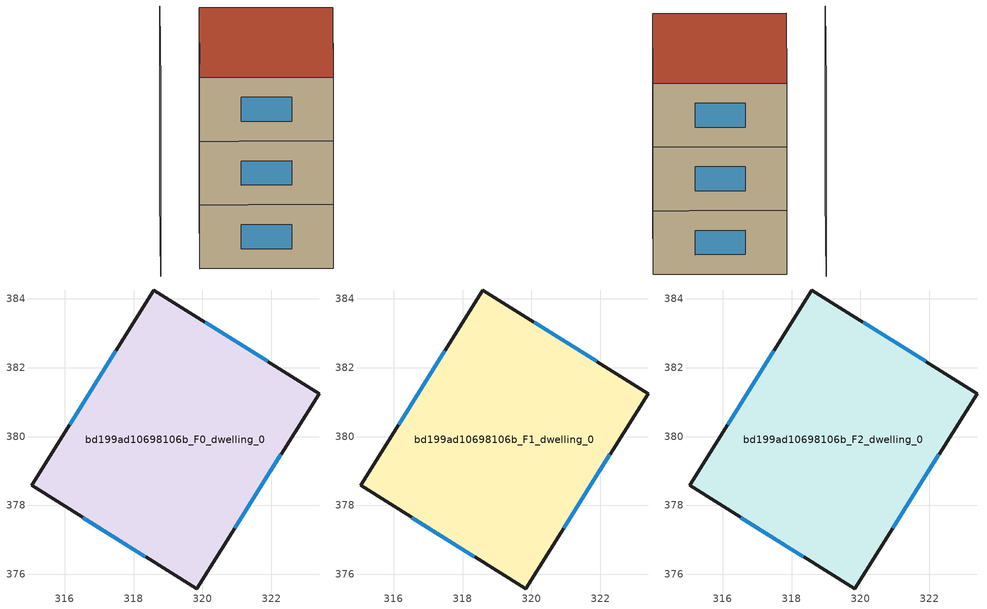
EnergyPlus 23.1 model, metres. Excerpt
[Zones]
bd199ad10698106b_F0_dwelling_0
 floor ground (EU_floor_Construction): 323.38,381.25 319.83,375.58 315.04,378.58 318.59,384.25 z0
 wall outside (EU_wall_Construction): 318.59,384.25 315.04,378.58 319.83,375.58 323.38,381.25 318.59,384.25 z0:3
 window (EU_Window_Construction): 317.48,382.48 316.14,380.35 / 321.89,382.18 320.08,383.31 / 320.94,377.34 322.28,379.48 / 316.53,377.64 318.34,376.51 z0.93:2.07
bd199ad10698106b_F1_dwelling_0
 floor to bd199ad10698106b_F0_dwelling_0 (EU_floor_Construction): 323.38,381.25 319.83,375.58 315.04,378.58 318.59,384.25 z3
 wall outside (EU_wall_Construction): 318.59,384.25 315.04,378.58 319.83,375.58 323.38,381.25 318.59,384.25 z3:6
 window (EU_Window_Construction): 317.48,382.48 316.14,380.35 / 321.89,382.18 320.08,383.31 / 320.94,377.34 322.28,379.48 / 316.53,377.64 318.34,376.51 z3.93:5.07
bd199ad10698106b_F2_dwelling_0
 floor to bd199ad10698106b_F1_dwelling_0 (EU_floor_Construction): 323.38,381.25 319.83,375.58 315.04,378.58 318.59,384.25 z6
 wall outside (EU_wall_Construction): 318.59,384.25 315.04,378.58 319.83,375.58 323.38,381.25 318.59,384.25 z6:9
 window (EU_Window_Construction): 317.48,382.48 316.14,380.35 / 321.89,382.18 320.08,383.31 / 320.94,377.34 322.28,379.48 / 316.53,377.64 318.34,376.51 z6.93:8.07
 roof outside (EU_roof_Construction): 319.83,375.58 323.38,381.25 318.59,384.25 315.04,378.58 z9
shading: 317.28,385.28 313.27,378.85 z0:9
[Building]
EU S2 Campaign: North Axis=0; Terrain=City; Solar Distribution=FullExterior
[Site:Location]
Montreal-Trudeau.Intl.AP: Latitude=45.4667; Longitude=-73.75; Time Zone=-5; Elevation=36
[SizingPeriod:WeatherFileDays]
AnnualSizingPeriod: Begin Month=1; Begin Day of Month=1; End Month=12; End Day of Month=31; Day of Week for Start Day=Monday; Use Weather File Daylight Saving Period=No; Use Weather File Rain and Snow Indicators=No
[MATERIAL]
EU_InternalMass_Material: Roughness=MediumRough; Thickness=0.1; Conductivity=1; Density=1800; Specific Heat=900; Thermal Absorptance=0.9; Solar Absorptance=0.7; Visible Absorptance=0.7
[MATERIAL:NOMASS] Roughness=MediumRough; Thermal Absorptance=0.9; Solar Absorptance=0.7; Visible Absorptance=0.7
Name | Thermal Resistance
EU_wall_NoMass; EU_floor_NoMass | 1.51479
EU_roof_NoMass | 2.84114
[WINDOWMATERIAL:SIMPLEGLAZINGSYSTEM]
EU_Window_SimpleGlazing: UFactor=3.53504; Solar Heat Gain Coefficient=0.8; Visible Transmittance=0.8
[CONSTRUCTION]
EU_wall_Construction: EU_wall_NoMass
EU_roof_Construction: EU_roof_NoMass
EU_floor_Construction: EU_floor_NoMass
EU_Window_Construction: EU_Window_SimpleGlazing
EU_InternalMass_Construction: EU_InternalMass_Material
[ZONE] Type=1; Multiplier=1; Ceiling Height=autocalculate; Floor Area=autocalculate; Part of Total Floor Area=Yes
Name | Volume
bd199ad10698106b_F0_dwelling_0 | 113.5
bd199ad10698106b_F1_dwelling_0; bd199ad10698106b_F2_dwelling_0 | 113.502
[INTERNALMASS] Construction=EU_InternalMass_Construction; Surface Area=37.8337
Name | Zone or ZoneList
bd199ad10698106b_F0_dwelling_0_EU_InternalMass | bd199ad10698106b_F0_dwelling_0
bd199ad10698106b_F1_dwelling_0_EU_InternalMass | bd199ad10698106b_F1_dwelling_0
bd199ad10698106b_F2_dwelling_0_EU_InternalMass | bd199ad10698106b_F2_dwelling_0
[OTHEREQUIPMENT] Fuel Type=Electricity; Design Level Calculation Method=Watts/Area; Power per Zone Floor Area=1; Fraction Latent=0; Fraction Radiant=0; Fraction Lost=0; Carbon Dioxide Generation Rate=0; EndUse Subcategory=EU_Step8_InternalGains
Name | Zone or ZoneList or Space or SpaceList | Schedule
EU_Step8_InternalGain_bd199ad10698106b_F0_dwelling_0_f000 | bd199ad10698106b_F0_dwelling_0 | EU_Step8_GainSchedule_bd199ad10698106b_F0_dwelling_0_f000
EU_Step8_InternalGain_bd199ad10698106b_F1_dwelling_0_f000 | bd199ad10698106b_F1_dwelling_0 | EU_Step8_GainSchedule_bd199ad10698106b_F1_dwelling_0_f000
EU_Step8_InternalGain_bd199ad10698106b_F2_dwelling_0_f000 | bd199ad10698106b_F2_dwelling_0 | EU_Step8_GainSchedule_bd199ad10698106b_F2_dwelling_0_f000
[ZONEVENTILATION:DESIGNFLOWRATE] Schedule=EU_AlwaysOn; Design Flow Rate Calculation Method=AirChanges/Hour; Air Changes per Hour=0.775154; Ventilation Type=Natural; Fan Pressure Rise=0; Fan Total Efficiency=1; Constant Term Coefficient=1; Temperature Term Coefficient=0; Velocity Term Coefficient=0; Velocity Squared Term Coefficient=0; Minimum Indoor Temperature=-100; Maximum Indoor Temperature=100; Delta Temperature=-100; Minimum Outdoor Temperature=-100; Maximum Outdoor Temperature=100; Maximum Wind Speed=40
Name | Zone or ZoneList or Space or SpaceList
EU_ConstantAir_bd199ad10698106b_F0_dwelling_0 | bd199ad10698106b_F0_dwelling_0
EU_ConstantAir_bd199ad10698106b_F1_dwelling_0 | bd199ad10698106b_F1_dwelling_0
EU_ConstantAir_bd199ad10698106b_F2_dwelling_0 | bd199ad10698106b_F2_dwelling_0
[HVACTEMPLATE:THERMOSTAT] Constant Heating Setpoint=20; Constant Cooling Setpoint=50
EU_HeatOnly_bd199ad10698106b_F0_dwelling_0; EU_HeatOnly_bd199ad10698106b_F1_dwelling_0; EU_HeatOnly_bd199ad10698106b_F2_dwelling_0
[HVACTEMPLATE:ZONE:IDEALLOADSAIRSYSTEM] System Availability Schedule=EU_AlwaysOn; Maximum Heating Supply Air Temperature=50; Minimum Cooling Supply Air Temperature=13; Maximum Heating Supply Air Humidity Ratio=0.0156; Minimum Cooling Supply Air Humidity Ratio=0.0077; Heating Limit=NoLimit; Cooling Limit=NoLimit; Heating Availability Schedule=EU_AlwaysOn; Cooling Availability Schedule=EU_CoolingOff; Dehumidification Control Type=ConstantSensibleHeatRatio; Cooling Sensible Heat Ratio=0.7; Dehumidification Setpoint=60; Humidification Control Type=None; Humidification Setpoint=30; Outdoor Air Method=None; Outdoor Air Flow Rate per Person=0.00944; Outdoor Air Flow Rate per Zone Floor Area=0; Outdoor Air Flow Rate per Zone=0; Demand Controlled Ventilation Type=None; Outdoor Air Economizer Type=NoEconomizer; Heat Recovery Type=None; Sensible Heat Recovery Effectiveness=0.7; Latent Heat Recovery Effectiveness=0.65
Name | Template Thermostat
bd199ad10698106b_F0_dwelling_0 | EU_HeatOnly_bd199ad10698106b_F0_dwelling_0
bd199ad10698106b_F1_dwelling_0 | EU_HeatOnly_bd199ad10698106b_F1_dwelling_0
bd199ad10698106b_F2_dwelling_0 | EU_HeatOnly_bd199ad10698106b_F2_dwelling_0
[SIZING:ZONE] Zone Cooling Design Supply Air Temperature Input Method=SupplyAirTemperature; Zone Cooling Design Supply Air Temperature=13; Zone Heating Design Supply Air Temperature Input Method=SupplyAirTemperature; Zone Heating Design Supply Air Temperature=50; Zone Cooling Design Supply Air Humidity Ratio=0.008; Zone Heating Design Supply Air Humidity Ratio=0.008; Cooling Design Air Flow Method=DesignDay; Cooling Design Air Flow Rate=0; Cooling Minimum Air Flow per Zone Floor Area=0.000762; Cooling Minimum Air Flow=0; Cooling Minimum Air Flow Fraction=0.2; Heating Design Air Flow Method=DesignDay; Heating Design Air Flow Rate=0; Heating Maximum Air Flow per Zone Floor Area=0.002032; Heating Maximum Air Flow=0.141576; Heating Maximum Air Flow Fraction=0.3; Account for Dedicated Outdoor Air System=No; Dedicated Outdoor Air System Control Strategy=NeutralSupplyAir; Dedicated Outdoor Air Low Setpoint Temperature for Design=autosize; Dedicated Outdoor Air High Setpoint Temperature for Design=autosize; Zone Load Sizing Method=Sensible Load Only No Latent Load; Zone Latent Cooling Design Supply Air Humidity Ratio Input Method=HumidityRatioDifference; Zone Cooling Design Supply Air Humidity Ratio Difference=0.005; Zone Latent Heating Design Supply Air Humidity Ratio Input Method=HumidityRatioDifference; Zone Humidification Design Supply Air Humidity Ratio Difference=0.005
bd199ad10698106b_F0_dwelling_0; bd199ad10698106b_F1_dwelling_0; bd199ad10698106b_F2_dwelling_0
[SCHEDULE:CONSTANT]
Name | Hourly Value
EU_AlwaysOn | 1
EU_CoolingOff | 0
[SCHEDULE:FILE] Column Number=1; Rows to Skip at Top=0; Number of Hours of Data=8760; Column Separator=Comma; Interpolate to Timestep=No; Minutes per Item=60; Adjust Schedule for Daylight Savings=Yes
Name | File
EU_Step8_GainSchedule_bd199ad10698106b_F0_dwelling_0_f000 | ../../schedules/bd199ad10698106b/bd199ad10698106b_F0_dwelling_0_f000_gain.csv
EU_Step8_GainSchedule_bd199ad10698106b_F1_dwelling_0_f000 | ../../schedules/bd199ad10698106b/bd199ad10698106b_F1_dwelling_0_f000_gain.csv
EU_Step8_GainSchedule_bd199ad10698106b_F2_dwelling_0_f000 | ../../schedules/bd199ad10698106b/bd199ad10698106b_F2_dwelling_0_f000_gain.csv
